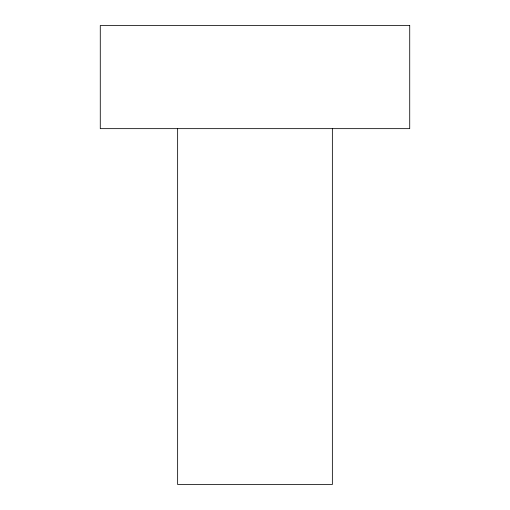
<?xml version="1.0" encoding="UTF-8"?>
<svg xmlns="http://www.w3.org/2000/svg" width="510" height="510" viewBox="0 0 510 510"><rect width="100%" height="100%" fill="white"/><g stroke="black" fill="none" stroke-linecap="round" stroke-linejoin="round"><path stroke-width="0.76" d="M332.361 128.648L332.361 484.5L177.639 484.5L177.639 128.648M409.721 25.5L100.279 25.5L100.279 128.648L409.721 128.648L409.721 25.5"/></g></svg>
